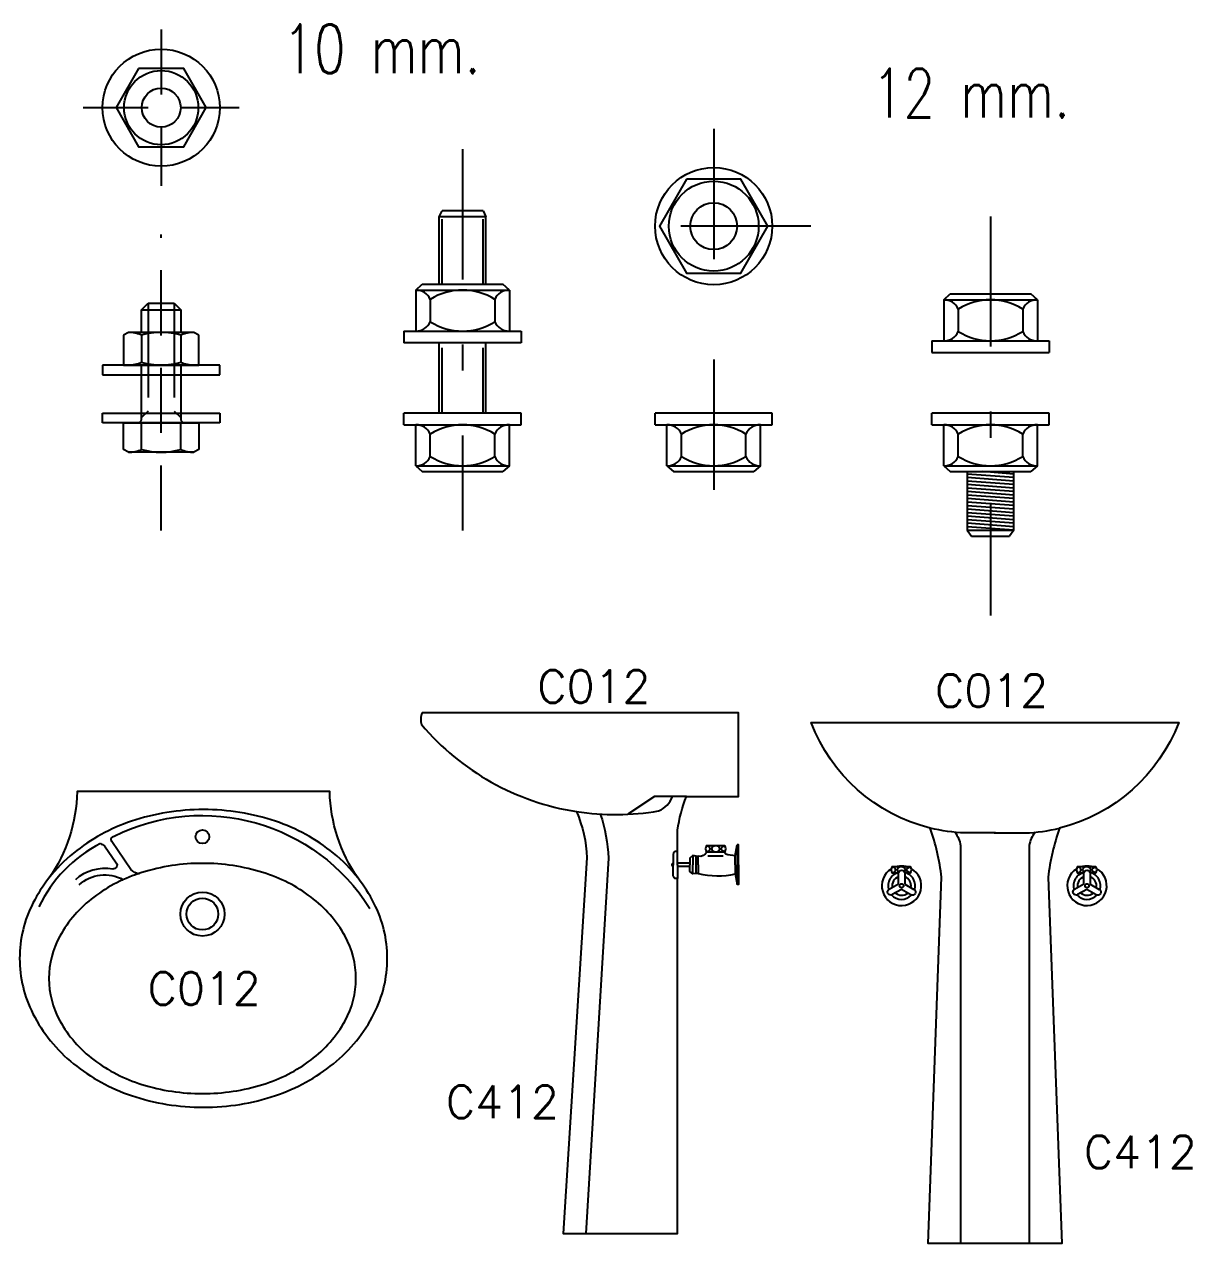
# Model space of a CAD drawing. Header units: inches. Extents: x -2548 to -2391, y 2200 to 2352.
# Drawn here: x -2452.929 to -2448.441, y 2333.763 to 2338.445 of the extents above; entities that cross this region are included whole.
import ezdxf
from ezdxf.enums import TextEntityAlignment as Align

# ---------------------------------------------------------------- set-up
doc = ezdxf.new("R2010")
doc.units = ezdxf.units.IN
doc.header["$MEASUREMENT"] = 0
doc.linetypes.add('DASHDOT', pattern=[1, 0.5, -0.25, 0, -0.25])
doc.linetypes.add('HIDDEN', pattern=[0.375, 0.25, -0.125])
for name, color, linetype in [('1', 7, 'Continuous'), ('8', 8, 'HIDDEN'), ('WC-DET1', 15, 'Continuous'), ('WC-DET2', 10, 'Continuous'), ('WC-OUTL', 7, 'Continuous'), ('WC-SERIAL', 4, 'Continuous')]:
    doc.layers.add(name, color=color, linetype=linetype)
doc.styles.add('ROMANS', font='romans', dxfattribs={"height": 0.1})

msp = doc.modelspace()

# ---------------------------------------------------------------- linework, layer by layer
at = {"color": 1}
msp.add_lwpolyline([(-2450.42, 2335.26926), (-2450.42, 2335.35135, -0.0519206), (-2450.38577, 2335.4806), (-2450.18525, 2335.4806), (-2450.18525, 2335.8011), (-2451.4005, 2335.8011, 0.2087559), (-2451.403, 2335.7561, 0.1804709), (-2450.80813, 2335.42241, -0.0927166), (-2450.76775, 2335.24485), (-2450.85902, 2333.8026), (-2450.42, 2333.8026), (-2450.42, 2335.16501)], format="xyb", dxfattribs=at)
msp.add_lwpolyline([(-2448.95186, 2335.35915, 0.0574188), (-2448.99578, 2335.16988), (-2448.94385, 2333.76325), (-2449.20044, 2333.76325), (-2449.45703, 2333.76325), (-2449.40535, 2335.16988, 0.0574354), (-2449.44928, 2335.35921, -0.2457094), (-2449.90678, 2335.76413), (-2449.20044, 2335.76413), (-2448.49435, 2335.76413, -0.2458739)], format="xyb", close=True, dxfattribs=at)
msp.add_circle((-2452.24479, 2335.0287), 0.06092, dxfattribs=at)
at = {"layer": '1', "color": 1, "linetype": 'Continuous'}
for p, q in [((-2451.33565, 2337.70632), (-2451.3244, 2337.72882)), ((-2451.1669, 2337.72882), (-2451.3244, 2337.72882)), ((-2451.1669, 2337.72882), (-2451.15565, 2337.70632)), ((-2451.33565, 2337.44757), (-2451.33565, 2337.70632)), ((-2451.15565, 2337.70632), (-2451.33565, 2337.70632)), ((-2451.15565, 2337.44757), (-2451.15565, 2337.70632)), ((-2451.42565, 2337.42507), (-2451.40016, 2337.44757)), ((-2451.40016, 2337.44757), (-2451.09113, 2337.44757)), ((-2451.06565, 2337.42507), (-2451.09113, 2337.44757)), ((-2451.42565, 2337.42507), (-2451.42565, 2337.26757)), ((-2451.42565, 2337.42507), (-2451.06565, 2337.42507)), ((-2451.06565, 2337.42507), (-2451.06565, 2337.26757)), ((-2449.3973, 2337.38763), (-2449.37181, 2337.41013)), ((-2449.37181, 2337.41013), (-2449.06279, 2337.41013)), ((-2449.0373, 2337.38763), (-2449.06279, 2337.41013)), ((-2452.47864, 2337.34937), (-2452.45354, 2337.37447)), ((-2452.47864, 2337.34937), (-2452.32804, 2337.34937)), ((-2452.47864, 2337.2626), (-2452.47864, 2337.34937)), ((-2452.45354, 2337.37447), (-2452.45354, 2337.2626)), ((-2452.45354, 2337.37447), (-2452.35314, 2337.37447)), ((-2452.35314, 2337.37447), (-2452.35314, 2337.2626)), ((-2452.35314, 2337.37447), (-2452.32804, 2337.34937)), ((-2452.32804, 2337.34937), (-2452.32804, 2337.2626)), ((-2451.3694, 2337.38907), (-2451.3694, 2337.30357)), ((-2451.1219, 2337.38907), (-2451.1219, 2337.30357)), ((-2449.3973, 2337.38763), (-2449.3973, 2337.23013)), ((-2449.3973, 2337.38763), (-2449.0373, 2337.38763)), ((-2449.34105, 2337.35163), (-2449.34105, 2337.26613)), ((-2449.09355, 2337.35163), (-2449.09355, 2337.26613)), ((-2449.0373, 2337.38763), (-2449.0373, 2337.23013)), ((-2452.52884, 2337.2626), (-2452.54767, 2337.25173)), ((-2452.54767, 2337.25173), (-2452.54767, 2337.1371)), ((-2452.27784, 2337.2626), (-2452.52884, 2337.2626)), ((-2452.25901, 2337.25173), (-2452.27784, 2337.2626)), ((-2452.25901, 2337.1371), (-2452.25901, 2337.25173)), ((-2451.47065, 2337.26757), (-2451.02065, 2337.26757)), ((-2451.47065, 2337.26757), (-2451.47065, 2337.22257)), ((-2451.02065, 2337.26757), (-2451.02065, 2337.22257)), ((-2451.02065, 2337.22257), (-2451.47065, 2337.22257)), ((-2451.33565, 2336.95257), (-2451.33565, 2337.22257)), ((-2451.15565, 2336.95257), (-2451.15565, 2337.22257)), ((-2449.4423, 2337.23013), (-2449.4423, 2337.18513)), ((-2449.4423, 2337.23013), (-2448.9923, 2337.23013)), ((-2448.9923, 2337.23013), (-2448.9923, 2337.18513)), ((-2452.17832, 2337.1371), (-2452.62837, 2337.1371)), ((-2452.62837, 2337.1371), (-2452.62837, 2337.0996)), ((-2452.54767, 2337.1371), (-2452.25901, 2337.1371)), ((-2452.47864, 2336.93014), (-2452.47864, 2337.1371)), ((-2452.32804, 2337.1371), (-2452.32804, 2336.93014)), ((-2452.17832, 2337.0996), (-2452.17832, 2337.1371)), ((-2452.62837, 2337.0996), (-2452.17832, 2337.0996)), ((-2452.62837, 2336.95257), (-2452.17832, 2336.95257)), ((-2452.62837, 2336.91507), (-2452.62837, 2336.95257)), ((-2452.17832, 2336.95257), (-2452.17832, 2336.91507)), ((-2451.02065, 2336.95257), (-2451.47065, 2336.95257)), ((-2451.47065, 2336.90757), (-2451.47065, 2336.95257)), ((-2451.02065, 2336.90757), (-2451.02065, 2336.95257)), ((-2450.05582, 2336.95257), (-2450.50582, 2336.95257)), ((-2450.50582, 2336.90757), (-2450.50582, 2336.95257)), ((-2450.05582, 2336.90757), (-2450.05582, 2336.95257)), ((-2449.4423, 2336.90757), (-2449.4423, 2336.95257)), ((-2448.9923, 2336.90757), (-2448.9923, 2336.95257)), ((-2452.17832, 2336.91507), (-2452.62837, 2336.91507)), ((-2452.54767, 2336.91507), (-2452.25901, 2336.91507)), ((-2452.54767, 2336.81299), (-2452.54767, 2336.91507)), ((-2452.47864, 2336.81299), (-2452.47864, 2336.91507)), ((-2452.32804, 2336.81299), (-2452.32804, 2336.91507)), ((-2452.25901, 2336.91507), (-2452.25901, 2336.81299)), ((-2451.47065, 2336.90757), (-2451.02065, 2336.90757)), ((-2451.42565, 2336.75007), (-2451.42565, 2336.90757)), ((-2451.06565, 2336.75007), (-2451.06565, 2336.90757)), ((-2450.50582, 2336.90757), (-2450.05582, 2336.90757)), ((-2450.46082, 2336.75007), (-2450.46082, 2336.90757)), ((-2450.10082, 2336.75007), (-2450.10082, 2336.90757)), ((-2449.4423, 2336.90757), (-2448.9923, 2336.90757)), ((-2449.3973, 2336.75007), (-2449.3973, 2336.90757)), ((-2449.0373, 2336.75007), (-2449.0373, 2336.90757)), ((-2451.3694, 2336.78607), (-2451.3694, 2336.87157)), ((-2451.1219, 2336.78607), (-2451.1219, 2336.87157)), ((-2450.40457, 2336.78607), (-2450.40457, 2336.87157)), ((-2450.15707, 2336.78607), (-2450.15707, 2336.87157)), ((-2449.34105, 2336.78607), (-2449.34105, 2336.87157)), ((-2449.09355, 2336.78607), (-2449.09355, 2336.87157)), ((-2452.52884, 2336.80212), (-2452.54767, 2336.81299)), ((-2452.27784, 2336.80212), (-2452.52884, 2336.80212)), ((-2452.25901, 2336.81299), (-2452.27784, 2336.80212)), ((-2451.42565, 2336.75007), (-2451.40016, 2336.72757)), ((-2451.42565, 2336.75007), (-2451.06565, 2336.75007)), ((-2451.06565, 2336.75007), (-2451.09113, 2336.72757)), ((-2450.46082, 2336.75007), (-2450.43533, 2336.72757)), ((-2450.46082, 2336.75007), (-2450.10082, 2336.75007)), ((-2450.10082, 2336.75007), (-2450.12631, 2336.72757)), ((-2449.3973, 2336.75007), (-2449.0373, 2336.75007)), ((-2449.3973, 2336.75007), (-2449.37181, 2336.72757)), ((-2449.0373, 2336.75007), (-2449.06279, 2336.72757)), ((-2451.40016, 2336.72757), (-2451.09113, 2336.72757)), ((-2450.43533, 2336.72757), (-2450.12631, 2336.72757)), ((-2449.37181, 2336.72757), (-2449.06279, 2336.72757)), ((-2449.3073, 2336.72757), (-2449.3073, 2336.50257)), ((-2449.1273, 2336.70507), (-2449.3073, 2336.71845)), ((-2449.1273, 2336.69157), (-2449.3073, 2336.70495)), ((-2449.1273, 2336.67807), (-2449.3073, 2336.69145)), ((-2449.1273, 2336.71857), (-2449.24839, 2336.72757)), ((-2449.1273, 2336.50257), (-2449.1273, 2336.72757)), ((-2449.1273, 2336.66457), (-2449.3073, 2336.67795)), ((-2449.1273, 2336.65107), (-2449.3073, 2336.66445)), ((-2449.1273, 2336.63757), (-2449.3073, 2336.65095)), ((-2449.1273, 2336.62407), (-2449.3073, 2336.63745)), ((-2449.1273, 2336.61057), (-2449.3073, 2336.62395)), ((-2449.1273, 2336.59707), (-2449.3073, 2336.61045)), ((-2449.1273, 2336.58357), (-2449.3073, 2336.59695)), ((-2449.1273, 2336.57007), (-2449.3073, 2336.58345)), ((-2449.1273, 2336.55657), (-2449.3073, 2336.56995)), ((-2449.1273, 2336.54307), (-2449.3073, 2336.55645)), ((-2449.1273, 2336.52957), (-2449.3073, 2336.54295)), ((-2449.1273, 2336.51607), (-2449.3073, 2336.52945)), ((-2449.1273, 2336.50257), (-2449.3073, 2336.51595)), ((-2449.3073, 2336.50257), (-2449.1273, 2336.50257)), ((-2449.3073, 2336.50257), (-2449.29001, 2336.48007)), ((-2449.1273, 2336.50257), (-2449.14459, 2336.48007)), ((-2449.29001, 2336.48007), (-2449.14459, 2336.48007))]:
    msp.add_line(p, q, dxfattribs=at)
at = {"layer": '1', "color": 1, "linetype": 'HIDDEN'}
for p, q in [((-2451.3244, 2337.44757), (-2451.3244, 2337.72882)), ((-2451.1669, 2337.44757), (-2451.1669, 2337.72882)), ((-2452.47864, 2337.25173), (-2452.47864, 2337.14797)), ((-2452.45354, 2337.2626), (-2452.45354, 2336.96026)), ((-2452.35314, 2337.2626), (-2452.35314, 2336.96026)), ((-2452.32804, 2337.25173), (-2452.32804, 2337.14797)), ((-2451.3244, 2336.95257), (-2451.3244, 2337.22257)), ((-2451.1669, 2336.95257), (-2451.1669, 2337.22257)), ((-2452.45354, 2336.96026), (-2452.47864, 2336.93516)), ((-2452.35314, 2336.96026), (-2452.32804, 2336.93516))]:
    msp.add_line(p, q, dxfattribs=at)
at = {"layer": '1', "color": 1}
for p, q in [((-2449.4423, 2337.18513), (-2448.9923, 2337.18513)), ((-2452.59084, 2337.0996), (-2452.21584, 2337.0996)), ((-2448.9923, 2336.95257), (-2449.4423, 2336.95257))]:
    msp.add_line(p, q, dxfattribs=at)
at = {"layer": '1'}
for points in [[(-2452.48994, 2338.27536), (-2452.57655, 2338.12536), (-2452.48994, 2337.97536), (-2452.31674, 2337.97536), (-2452.23014, 2338.12536), (-2452.31674, 2338.27536)], [(-2450.38474, 2337.85041), (-2450.48866, 2337.67041), (-2450.38474, 2337.49041), (-2450.1769, 2337.49041), (-2450.07297, 2337.67041), (-2450.1769, 2337.85041)]]:
    msp.add_lwpolyline(points, close=True, dxfattribs=at)
for centre, radius in [((-2452.40334, 2338.12536), 0.225), ((-2452.40334, 2338.12536), 0.1425), ((-2452.40334, 2338.12536), 0.075), ((-2450.28082, 2337.67041), 0.225), ((-2450.28082, 2337.67041), 0.1725), ((-2450.28082, 2337.67041), 0.09)]:
    msp.add_circle(centre, radius, dxfattribs=at)
at = {"layer": '1', "color": 1, "linetype": 'Continuous'}
for centre, radius, start, end in [((-2451.42376, 2337.36608), 0.05903, 22.92895, 91.83257), ((-2451.24565, 2337.19438), 0.2307, 57.55961, 122.44039), ((-2451.06753, 2337.36608), 0.05903, 88.16743, 157.07105), ((-2449.39542, 2337.32863), 0.05903, 22.92895, 91.83257), ((-2449.2173, 2337.15693), 0.2307, 57.55961, 122.44039), ((-2449.03919, 2337.32863), 0.05903, 88.16743, 157.07105), ((-2451.42376, 2337.32657), 0.05903, 268.16743, 337.07105), ((-2451.24565, 2337.49827), 0.2307, 237.55961, 302.44039), ((-2451.06753, 2337.32657), 0.05903, 202.92895, 271.83257), ((-2449.39542, 2337.28912), 0.05903, 268.16743, 337.07105), ((-2449.2173, 2337.46083), 0.2307, 237.55961, 302.44039), ((-2449.03919, 2337.28912), 0.05903, 202.92895, 271.83257), ((-2451.42376, 2336.84858), 0.05903, 22.92895, 91.83257), ((-2451.24565, 2336.67688), 0.2307, 57.55961, 122.44039), ((-2451.06753, 2336.84858), 0.05903, 88.16743, 157.07105), ((-2450.45893, 2336.84858), 0.05903, 22.92895, 91.83257), ((-2450.28082, 2336.67688), 0.2307, 57.55961, 122.44039), ((-2450.1027, 2336.84858), 0.05903, 88.16743, 157.07105), ((-2449.39542, 2336.84858), 0.05903, 22.92895, 91.83257), ((-2449.2173, 2336.67688), 0.2307, 57.55961, 122.44039), ((-2449.03919, 2336.84858), 0.05903, 88.16743, 157.07105), ((-2452.52884, 2336.92349), 0.12137, 270, 294.4327), ((-2452.40334, 2337.06841), 0.26629, 253.57358, 286.42642), ((-2452.27784, 2336.92349), 0.12137, 245.5673, 270), ((-2451.42376, 2336.80907), 0.05903, 268.16743, 337.07105), ((-2451.24565, 2336.98077), 0.2307, 237.55961, 302.44039), ((-2451.06753, 2336.80907), 0.05903, 202.92895, 271.83257), ((-2450.45893, 2336.80907), 0.05903, 268.16743, 337.07105), ((-2450.28082, 2336.98077), 0.2307, 237.55961, 302.44039), ((-2450.1027, 2336.80907), 0.05903, 202.92895, 271.83257), ((-2449.39542, 2336.80907), 0.05903, 268.16743, 337.07105), ((-2449.2173, 2336.98077), 0.2307, 237.55961, 302.44039), ((-2449.03919, 2336.80907), 0.05903, 202.92895, 271.83257)]:
    msp.add_arc(centre, radius, start, end, dxfattribs=at)
at = {"layer": '1', "color": 1, "linetype": 'HIDDEN'}
for centre, radius, start, end in [((-2452.52884, 2337.14123), 0.12137, 65.5673, 90), ((-2452.40334, 2336.99632), 0.26629, 73.57358, 106.42642), ((-2452.27784, 2337.14123), 0.12137, 90, 114.4327), ((-2452.52884, 2337.25847), 0.12137, 270, 294.4327), ((-2452.40334, 2337.40338), 0.26629, 253.57358, 286.42642), ((-2452.27784, 2337.25847), 0.12137, 245.5673, 270), ((-2452.4937, 2336.93014), 0.01506, 270, 0), ((-2452.31298, 2336.93014), 0.01506, 180, 270)]:
    msp.add_arc(centre, radius, start, end, dxfattribs=at)
at = {"layer": '8'}
for p, q in [((-2452.40334, 2338.42536), (-2452.40334, 2337.82536)), ((-2452.70334, 2338.12536), (-2452.10334, 2338.12536)), ((-2452.40334, 2336.50108), (-2452.40334, 2337.6383))]:
    msp.add_line(p, q, dxfattribs=at)
at = {"layer": '8', "color": 8, "linetype": 'DASHDOT'}
for p, q in [((-2450.28082, 2338.04406), (-2450.28082, 2337.29676)), ((-2451.24565, 2337.96589), (-2451.24565, 2336.50108)), ((-2449.2173, 2337.70801), (-2449.2173, 2336.17529)), ((-2449.90717, 2337.67041), (-2450.65447, 2337.67041)), ((-2450.28082, 2337.15828), (-2450.28082, 2336.50108))]:
    msp.add_line(p, q, dxfattribs=at)
at = {"layer": 'WC-DET1', "color": 1}
for points in [[(-2450.38577, 2335.4806), (-2450.50825, 2335.4806), (-2450.61106, 2335.412)], [(-2450.30775, 2335.29226), (-2450.238, 2335.29226)], [(-2450.19775, 2335.25176), (-2450.19025, 2335.29426)], [(-2450.18525, 2335.21835), (-2450.18525, 2335.29426), (-2450.19025, 2335.29426)], [(-2450.3605, 2335.25326), (-2450.3725, 2335.24376), (-2450.3725, 2335.21801)], [(-2450.348, 2335.25101), (-2450.3605, 2335.25326), (-2450.3605, 2335.21775)], [(-2450.34016, 2335.1845), (-2450.348, 2335.1845), (-2450.348, 2335.25101), (-2450.34016, 2335.25101)], [(-2450.19775, 2335.21835), (-2450.19775, 2335.25176)], [(-2450.3725, 2335.22476), (-2450.4195, 2335.22476)], [(-2450.3725, 2335.21126), (-2450.4195, 2335.21126)], [(-2450.3605, 2335.18276), (-2450.3725, 2335.19226), (-2450.3725, 2335.21801)], [(-2450.348, 2335.1845), (-2450.3605, 2335.18276), (-2450.3605, 2335.21775)], [(-2450.19775, 2335.21835), (-2450.19775, 2335.18494)], [(-2450.18525, 2335.21835), (-2450.18525, 2335.14244), (-2450.19025, 2335.14244)], [(-2449.59517, 2335.21128), (-2449.52542, 2335.21128)], [(-2448.88303, 2335.21128), (-2448.81328, 2335.21128)], [(-2450.19775, 2335.18494), (-2450.19025, 2335.14244)]]:
    msp.add_lwpolyline(points, dxfattribs=at)
for points in [[(-2450.49225, 2335.4251, 0.2122184), (-2450.4387, 2335.4806, -1.500732)], [(-2452.24093, 2335.43018, 0.0810653), (-2452.51749, 2335.38505, 0.0894878), (-2452.74033, 2335.26272, 0.056676), (-2452.83482, 2335.16662, 0.1187833)], [(-2451.64704, 2335.16662, 0.056676), (-2451.74154, 2335.26272, 0.0894878), (-2451.96437, 2335.38505, 0.0810653), (-2452.24093, 2335.43018, 0.0810653)], [(-2450.80813, 2335.42241, 0.0814851), (-2450.49225, 2335.4251, 0.6383361)], [(-2450.71634, 2335.41257, -0.0747888), (-2450.68553, 2335.2436), (-2450.77147, 2333.8026)], [(-2449.19803, 2335.34038), (-2449.31603, 2335.34038, -0.0511762), (-2449.44928, 2335.35921)], [(-2449.35343, 2335.34269, -0.1028891), (-2449.33203, 2335.29213), (-2449.33203, 2333.76325)], [(-2449.20285, 2335.34038), (-2449.08485, 2335.34038, 0.051098), (-2448.95186, 2335.35915)], [(-2449.04744, 2335.34269, 0.1028891), (-2449.06885, 2335.29213), (-2449.06885, 2333.76325)], [(-2450.4195, 2335.21651), (-2450.4195, 2335.26926), (-2450.42525, 2335.26926, 0.4142136), (-2450.4365, 2335.25801), (-2450.4365, 2335.21651)], [(-2450.30225, 2335.26676), (-2450.30775, 2335.26676, -0.3495628), (-2450.34016, 2335.25087, 26.656849)], [(-2450.244, 2335.26676), (-2450.30225, 2335.26676, -0.5105686)], [(-2450.19775, 2335.25176), (-2450.22599, 2335.25566, -0.3197836), (-2450.23775, 2335.26676), (-2450.244, 2335.26676, -0.5105686)], [(-2450.4195, 2335.21801), (-2450.4195, 2335.16501), (-2450.42525, 2335.16501, -0.4142136), (-2450.4365, 2335.17626), (-2450.4365, 2335.21801)], [(-2449.57042, 2335.14517), (-2449.57042, 2335.18553, -1), (-2449.54642, 2335.18553), (-2449.54642, 2335.14344)], [(-2448.85828, 2335.14517), (-2448.85828, 2335.18553, -1), (-2448.83428, 2335.18553), (-2448.83428, 2335.14344)], [(-2450.34016, 2335.1845, 0.1152916), (-2450.19739, 2335.18292, 6.8307177)], [(-2449.55992, 2335.12352), (-2449.59487, 2335.10334, -1), (-2449.60687, 2335.12412), (-2449.57042, 2335.14517)], [(-2449.57826, 2335.18578), (-2449.59517, 2335.18578, -0.5105686)], [(-2449.52542, 2335.18578), (-2449.53958, 2335.18578, -0.5105686)], [(-2448.84778, 2335.12352), (-2448.88273, 2335.10334, -1), (-2448.89473, 2335.12412), (-2448.85828, 2335.14517)], [(-2448.86611, 2335.18578), (-2448.88303, 2335.18578, -0.5105686)], [(-2448.81328, 2335.18578), (-2448.82744, 2335.18578, -0.5105686)], [(-2449.54642, 2335.14344), (-2449.51147, 2335.12326, -1), (-2449.52347, 2335.10247), (-2449.55992, 2335.12352)], [(-2448.83428, 2335.14344), (-2448.79932, 2335.12326, -1), (-2448.81132, 2335.10247), (-2448.84778, 2335.12352)]]:
    msp.add_lwpolyline(points, format="xyb", dxfattribs=at)
msp.add_lwpolyline([(-2452.24479, 2335.22354, 0.0754078), (-2452.47735, 2335.18826, 0.0857572), (-2452.66186, 2335.09404, 0.1060774), (-2452.79278, 2334.94361, 0.126878), (-2452.83461, 2334.78139, 0.126878), (-2452.79278, 2334.61918, 0.1060774), (-2452.66186, 2334.46875, 0.0857572), (-2452.47735, 2334.37453, 0.0754078), (-2452.24479, 2334.33925, 0.0754078), (-2452.01223, 2334.37453, 0.0857572), (-2451.82772, 2334.46875, 0.1060774), (-2451.6968, 2334.61918, 0.126878), (-2451.65496, 2334.78139, 0.126878), (-2451.6968, 2334.94361, 0.1060774), (-2451.82772, 2335.09404, 0.0857572), (-2452.01223, 2335.18826, 0.0754078)], format="xyb", close=True, dxfattribs=at)
for centre, radius in [((-2449.55892, 2335.13738), 0.0075), ((-2448.84678, 2335.13738), 0.0075), ((-2452.24479, 2335.0287), 0.08455)]:
    msp.add_circle(centre, radius, dxfattribs=at)
for centre, radius, start, end in [((-2450.29075, 2335.27951), 0.02125, 143.1301, 216.8699), ((-2450.255, 2335.27951), 0.02125, 323.1301, 36.8699), ((-2450.4328, 2335.21801), 0.00831, 118.69866, 241.30134), ((-2449.55892, 2335.13738), 0.07591, 122.03079, 60.70315), ((-2449.57817, 2335.19853), 0.02125, 143.1301, 216.8699), ((-2449.55892, 2335.13738), 0.07591, 76.81824, 103.18176), ((-2449.54242, 2335.19853), 0.02125, 323.1301, 36.8699), ((-2448.84678, 2335.13738), 0.07591, 122.03079, 60.70315), ((-2448.86603, 2335.19853), 0.02125, 143.1301, 216.8699), ((-2448.84678, 2335.13738), 0.07591, 76.81824, 103.18176), ((-2448.83028, 2335.19853), 0.02125, 323.1301, 36.8699), ((-2449.55892, 2335.13738), 0.05212, 102.38434, 196.4259), ((-2449.55892, 2335.13738), 0.03651, 108.36093, 189.97724), ((-2449.55892, 2335.13738), 0.05212, 342.38434, 76.4259), ((-2449.55892, 2335.13738), 0.03651, 348.36093, 69.97724), ((-2448.84678, 2335.13738), 0.05212, 102.38434, 196.4259), ((-2448.84678, 2335.13738), 0.03651, 108.36093, 189.97724), ((-2448.84678, 2335.13738), 0.05212, 342.38434, 76.4259), ((-2448.84678, 2335.13738), 0.03651, 348.36093, 69.97724), ((-2449.55892, 2335.13738), 0.05212, 222.38434, 316.4259), ((-2449.55892, 2335.13738), 0.03651, 228.36093, 309.97724), ((-2448.84678, 2335.13738), 0.05212, 222.38434, 316.4259), ((-2448.84678, 2335.13738), 0.03651, 228.36093, 309.97724)]:
    msp.add_arc(centre, radius, start, end, dxfattribs=at)
at = {"layer": 'WC-DET2', "color": 1}
for points in [[(-2452.48693, 2335.18165, -0.1776927), (-2452.51943, 2335.2004), (-2452.59318, 2335.3079, -0.555237), (-2452.58443, 2335.3279, -0.3855851), (-2451.60193, 2335.0504, -10.6803587)], [(-2452.63693, 2335.29915, -0.0918121), (-2452.62068, 2335.2904), (-2452.57568, 2335.2254, -0.6341755), (-2452.58943, 2335.20165, 0.2291955), (-2452.73318, 2335.1604, 2.5087004)], [(-2450.30866, 2335.26807, 0.0550683), (-2450.30399, 2335.26897, 0.0854193), (-2450.29901, 2335.27149, 0.1061728), (-2450.29555, 2335.27544, 0.1276115), (-2450.2945, 2335.27951, 0.1276115), (-2450.29555, 2335.28357, 0.1061728), (-2450.29901, 2335.28752, 0.0854193), (-2450.30399, 2335.29004, 0.0550683), (-2450.30866, 2335.29094, 0.0749244)], [(-2450.23709, 2335.26807, -0.0550683), (-2450.24176, 2335.26897, -0.0854193), (-2450.24674, 2335.27149, -0.1061728), (-2450.2502, 2335.27544, -0.1276115), (-2450.25125, 2335.27951, -0.1276115), (-2450.2502, 2335.28357, -0.1061728), (-2450.24674, 2335.28752, -0.0854193), (-2450.24176, 2335.29004, -0.0550683), (-2450.23709, 2335.29094, -0.0749244)], [(-2449.59608, 2335.1871, 0.0550683), (-2449.59141, 2335.18799, 0.0854193), (-2449.58643, 2335.19052, 0.1061728), (-2449.58297, 2335.19447, 0.1276115), (-2449.58192, 2335.19853, 0.1276115), (-2449.58297, 2335.2026, 0.1061728), (-2449.58643, 2335.20654, 0.0854193), (-2449.59141, 2335.20907, 0.0550683), (-2449.59608, 2335.20996, 0.0749244)], [(-2449.56029, 2335.21003, 0.0749244), (-2449.56668, 2335.20907, 0.0854193), (-2449.57166, 2335.20654, 0.1061728), (-2449.57512, 2335.2026, 0.1276115), (-2449.57617, 2335.19853, 0.1276115), (-2449.57512, 2335.19447, 0.1061728), (-2449.57166, 2335.19052, 0.0335494), (-2449.5698, 2335.18932, 0.0749244)], [(-2449.54793, 2335.19135, 0.0797957), (-2449.54547, 2335.19447, 0.1276115), (-2449.54442, 2335.19853, 0.1276115), (-2449.54547, 2335.2026, 0.1061728), (-2449.54893, 2335.20654, 0.0854193), (-2449.55391, 2335.20907, 0.0749244), (-2449.56029, 2335.21003, 0.0749244)], [(-2449.52451, 2335.1871, -0.0550683), (-2449.52918, 2335.18799, -0.0854193), (-2449.53416, 2335.19052, -0.1061728), (-2449.53762, 2335.19447, -0.1276115), (-2449.53867, 2335.19853, -0.1276115), (-2449.53762, 2335.2026, -0.1061728), (-2449.53416, 2335.20654, -0.0854193), (-2449.52918, 2335.20907, -0.0550683), (-2449.52451, 2335.20996, -0.0749244)], [(-2448.88394, 2335.1871, 0.0550683), (-2448.87926, 2335.18799, 0.0854193), (-2448.87429, 2335.19052, 0.1061728), (-2448.87083, 2335.19447, 0.1276115), (-2448.86978, 2335.19853, 0.1276115), (-2448.87083, 2335.2026, 0.1061728), (-2448.87429, 2335.20654, 0.0854193), (-2448.87926, 2335.20907, 0.0550683), (-2448.88394, 2335.20996, 0.0749244)], [(-2448.84815, 2335.21003, 0.0749244), (-2448.85454, 2335.20907, 0.0854193), (-2448.85952, 2335.20654, 0.1061728), (-2448.86297, 2335.2026, 0.1276115), (-2448.86403, 2335.19853, 0.1276115), (-2448.86297, 2335.19447, 0.1061728), (-2448.85952, 2335.19052, 0.0335494), (-2448.85766, 2335.18932, 0.0749244)], [(-2448.83578, 2335.19135, 0.0797957), (-2448.83333, 2335.19447, 0.1276115), (-2448.83228, 2335.19853, 0.1276115), (-2448.83333, 2335.2026, 0.1061728), (-2448.83679, 2335.20654, 0.0854193), (-2448.84176, 2335.20907, 0.0749244), (-2448.84815, 2335.21003, 0.0749244)], [(-2448.81236, 2335.1871, -0.0550683), (-2448.81704, 2335.18799, -0.0854193), (-2448.82202, 2335.19052, -0.1061728), (-2448.82547, 2335.19447, -0.1276115), (-2448.82653, 2335.19853, -0.1276115), (-2448.82547, 2335.2026, -0.1061728), (-2448.82202, 2335.20654, -0.0854193), (-2448.81704, 2335.20907, -0.0550683), (-2448.81236, 2335.20996, -0.0749244)], [(-2452.71818, 2335.1404, -0.3304825), (-2452.54972, 2335.16063, 0.8070589)]]:
    msp.add_lwpolyline(points, format="xyb", dxfattribs=at)
msp.add_lwpolyline([(-2450.27287, 2335.29101, 0.0749244), (-2450.27926, 2335.29004, 0.0854193), (-2450.28424, 2335.28752, 0.1061728), (-2450.2877, 2335.28357, 0.1276115), (-2450.28875, 2335.27951, 0.1276115), (-2450.2877, 2335.27544, 0.1061728), (-2450.28424, 2335.27149, 0.0854193), (-2450.27926, 2335.26897, 0.0749244), (-2450.27287, 2335.268, 0.0749244), (-2450.26649, 2335.26897, 0.0854193), (-2450.26151, 2335.27149, 0.1061728), (-2450.25805, 2335.27544, 0.1276115), (-2450.257, 2335.27951, 0.1276115), (-2450.25805, 2335.28357, 0.1061728), (-2450.26151, 2335.28752, 0.0854193), (-2450.26649, 2335.29004, 0.0749244)], format="xyb", close=True, dxfattribs=at)
for points in [[(-2450.19025, 2335.29426), (-2450.19025, 2335.21835)], [(-2450.34016, 2335.21835), (-2450.34016, 2335.25101)], [(-2450.30275, 2335.25226), (-2450.244, 2335.25226)], [(-2450.34016, 2335.21835), (-2450.34016, 2335.1845)], [(-2450.19025, 2335.14244), (-2450.19025, 2335.21835)]]:
    msp.add_lwpolyline(points, dxfattribs=at)
msp.add_arc((-2452.40097, 2334.83402), 0.52156, 116.89749, 154.79467, dxfattribs=at)
at = {"layer": 'WC-OUTL', "color": 1}
msp.add_lwpolyline([(-2452.83482, 2335.16662, 0.0477521), (-2452.896, 2335.07083, 0.1187833), (-2452.94718, 2334.85842, 0.1187833), (-2452.896, 2334.646, 0.1047115), (-2452.74033, 2334.45412, 0.0894878), (-2452.51749, 2334.33179, 0.0810653), (-2452.24093, 2334.28665, 0.0810653), (-2451.96437, 2334.33179, 0.0894878), (-2451.74154, 2334.45412, 0.1047115), (-2451.58587, 2334.646, 0.1187833), (-2451.53468, 2334.85842, 0.1187833), (-2451.58587, 2335.07083, 0.0477521), (-2451.64704, 2335.16662, -0.1485797), (-2451.75571, 2335.49915), (-2452.72616, 2335.49915, -0.1485797)], format="xyb", close=True, dxfattribs=at)
msp.add_circle((-2452.24479, 2335.3254), 0.02625, dxfattribs=at)

# ---------------------------------------------------------------- texts
at = {"layer": '1', "color": 3, "style": 'ROMANS', "width": 0.75}
for s, p in [('10 mm.', (-2451.93614, 2338.25765)), ('12 mm.', (-2449.67167, 2338.08699))]:
    msp.add_text(s, height=0.1875, dxfattribs=at).set_placement(p)
at = {"layer": 'WC-SERIAL', "color": 1, "style": 'ROMANS', "flags": 8}
for tag, text, p in [('C012', 'C012', (-2450.74127, 2335.90274)), ('C012', 'C012', (-2449.21328, 2335.88663)), ('C012', 'C012', (-2452.23818, 2334.7429)), ('C412', 'C412', (-2451.09258, 2334.30791)), ('C412', 'C412', (-2448.64178, 2334.11488))]:
    msp.add_attdef(tag, text=text, height=0.125, dxfattribs=at).set_placement(p, align=Align.MIDDLE)

doc.saveas('drawing.dxf')
